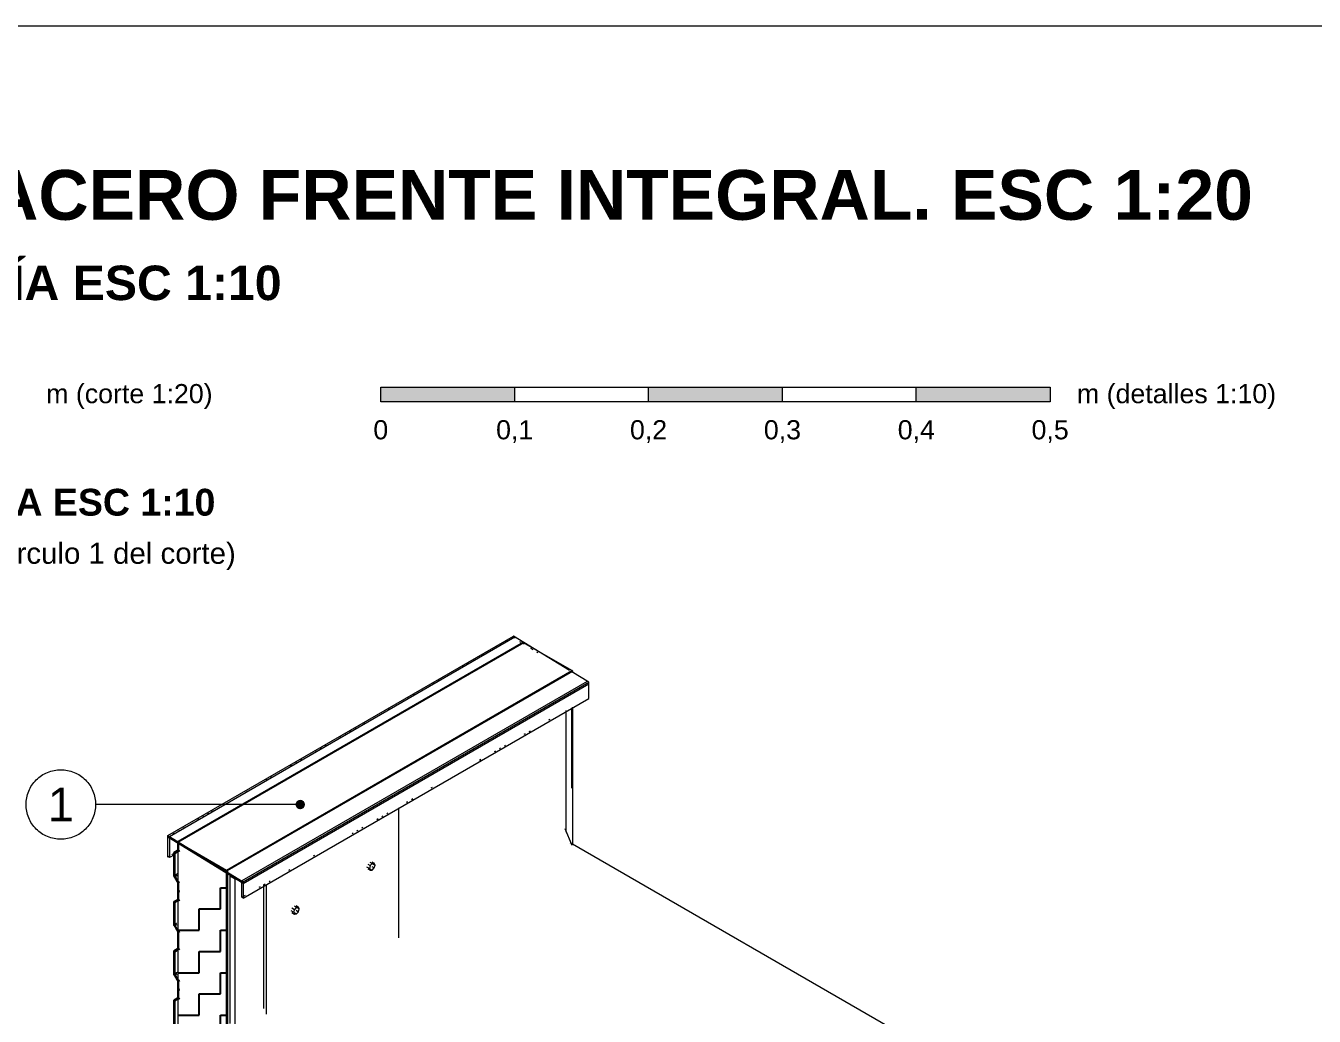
# Model space of a CAD drawing. Header units: millimetres. Extents: x 0 to 297, y 0 to 420.
# Drawn here: x 58.5 to 154.7, y 346 to 420 of the extents above; entities that cross this region are included whole.
import ezdxf

# ---------------------------------------------------------------- set-up
doc = ezdxf.new("R2010")
doc.units = ezdxf.units.MM
for name, color, linetype in [('0-MARCO-A3', 8, 'Continuous'), ('2-DETALLES-ARISTAS', 7, 'Continuous'), ('2-DETALLES-RAYADOS', 8, 'Continuous'), ('3-TEXTOS', 7, 'Continuous')]:
    doc.layers.add(name, color=color, linetype=linetype)
doc.styles.add('ARIAL', font='arial.ttf')
doc.styles.add('ARIAL-NEGRITA', font='arialbd.ttf')

msp = doc.modelspace()

# ---------------------------------------------------------------- hatches: boundary and pattern name
at = {"layer": '2-DETALLES-RAYADOS'}
h = msp.add_hatch(dxfattribs=at)
h.set_pattern_fill('ZIGZAG', scale=0.25)
h.paths.add_polyline_path([(69.899, 347.302), (69.887, 347.296), (69.887, 347.276), (69.871, 347.286), (69.859, 347.279), (69.859, 345.004), (69.871, 344.983), (69.887, 344.974), (69.887, 344.955), (69.899, 344.934), (69.899, 344.934), (69.899, 344.934), (69.887, 344.928), (69.887, 344.321), (69.887, 344.255), (69.887, 343.648), (69.899, 343.628), (69.887, 343.621), (69.887, 343.602), (69.871, 343.612), (69.859, 343.605), (69.859, 341.33), (69.871, 341.309), (69.887, 341.3), (69.887, 341.281), (69.899, 341.26), (69.899, 341.26), (69.899, 341.26), (69.887, 341.253), (69.887, 340.646), (69.887, 340.581), (69.887, 339.974), (69.899, 339.954), (69.887, 339.947), (69.887, 339.928), (69.871, 339.938), (69.859, 339.931), (69.859, 313.686), (73.465, 311.604), (73.465, 311.604), (73.465, 311.604), (73.465, 356.691), (69.887, 354.625), (69.887, 354.625), (69.871, 354.634), (69.859, 354.628), (69.859, 352.352), (69.871, 352.332), (69.887, 352.322), (69.887, 352.303), (69.899, 352.283), (69.899, 352.283), (69.899, 352.283), (69.887, 352.276), (69.887, 351.669), (69.887, 351.604), (69.887, 350.997), (69.899, 350.977), (69.887, 350.97), (69.887, 350.951), (69.871, 350.96), (69.859, 350.953), (69.859, 348.678), (69.871, 348.658), (69.887, 348.648), (69.887, 348.629), (69.899, 348.609), (69.899, 348.609), (69.899, 348.609), (69.887, 348.602), (69.887, 347.995), (69.887, 347.93), (69.887, 347.323)])
h.paths.add_polyline_path([(71.904, 337.575), (71.899, 337.541), (71.891, 337.508), (71.879, 337.476), (71.865, 337.445), (71.847, 337.415), (71.827, 337.388), (71.804, 337.362), (71.778, 337.339), (71.751, 337.319), (71.721, 337.301), (71.69, 337.286), (71.658, 337.275), (71.624, 337.266), (71.591, 337.261), (71.556, 337.26), (71.522, 337.261), (71.488, 337.266), (71.455, 337.275), (71.422, 337.286), (71.391, 337.301), (71.362, 337.319), (71.334, 337.339), (71.309, 337.362), (71.285, 337.388), (71.265, 337.415), (71.247, 337.445), (71.233, 337.476), (71.221, 337.508), (71.213, 337.541), (71.208, 337.575), (71.206, 337.61), (71.208, 337.644), (71.213, 337.678), (71.221, 337.711), (71.233, 337.744), (71.247, 337.775), (71.265, 337.804), (71.285, 337.832), (71.309, 337.857), (71.334, 337.88), (71.362, 337.901), (71.391, 337.918), (71.422, 337.933), (71.455, 337.945), (71.488, 337.953), (71.522, 337.958), (71.556, 337.96), (71.591, 337.958), (71.624, 337.953), (71.658, 337.945), (71.69, 337.933), (71.721, 337.918), (71.751, 337.901), (71.778, 337.88), (71.804, 337.857), (71.827, 337.832), (71.847, 337.804), (71.865, 337.775), (71.879, 337.744), (71.891, 337.711), (71.899, 337.678), (71.904, 337.644), (71.906, 337.61)])
at = {"layer": '3-TEXTOS'}
h = msp.add_hatch(color=7, dxfattribs=at)
h.dxf.hatch_style = 1
h.paths.add_polyline_path([(85, 393), (85, 391.9), (95, 391.9), (95, 393)])
h = msp.add_hatch(color=7, dxfattribs=at)
h.dxf.hatch_style = 1
h.paths.add_polyline_path([(105, 393), (105, 391.9), (115, 391.9), (115, 393)])
h = msp.add_hatch(color=7, dxfattribs=at)
h.dxf.hatch_style = 1
h.paths.add_polyline_path([(125, 393), (135, 393), (135, 391.9), (125, 391.9)])
h = msp.add_hatch(color=7, dxfattribs=at)
h.dxf.hatch_style = 1
h.paths.add_polyline_path([(79.331, 361.819), (79.329, 361.784), (79.324, 361.75), (79.316, 361.717), (79.304, 361.685), (79.289, 361.653), (79.272, 361.624), (79.251, 361.597), (79.228, 361.571), (79.203, 361.548), (79.175, 361.528), (79.146, 361.51), (79.115, 361.495), (79.082, 361.484), (79.049, 361.475), (79.015, 361.47), (78.981, 361.469), (78.946, 361.47), (78.912, 361.475), (78.879, 361.484), (78.847, 361.495), (78.815, 361.51), (78.786, 361.528), (78.759, 361.548), (78.733, 361.571), (78.71, 361.597), (78.69, 361.624), (78.672, 361.653), (78.657, 361.685), (78.646, 361.717), (78.637, 361.75), (78.632, 361.784), (78.631, 361.819), (78.632, 361.853), (78.637, 361.887), (78.646, 361.92), (78.657, 361.953), (78.672, 361.984), (78.69, 362.013), (78.71, 362.041), (78.733, 362.066), (78.759, 362.089), (78.786, 362.11), (78.815, 362.127), (78.847, 362.142), (78.879, 362.154), (78.912, 362.162), (78.946, 362.167), (78.981, 362.169), (79.015, 362.167), (79.049, 362.162), (79.082, 362.154), (79.115, 362.142), (79.146, 362.127), (79.175, 362.11), (79.203, 362.089), (79.228, 362.066), (79.251, 362.041), (79.272, 362.013), (79.289, 361.984), (79.304, 361.953), (79.316, 361.92), (79.324, 361.887), (79.329, 361.853)])

# ---------------------------------------------------------------- linework, layer by layer
at = {"layer": '0-MARCO-A3', "lineweight": 0}
msp.add_lwpolyline([(0, 420), (297, 420), (297, 0), (0, 0)], close=True, dxfattribs=at)
at = {"layer": '2-DETALLES-ARISTAS', "color": 7, "lineweight": 18}
for p, q in [((69.099, 359.501), (94.908, 374.402)), ((69.101, 359.502), (94.91, 374.403)), ((94.91, 374.403), (94.908, 374.343)), ((95.014, 374.341), (94.908, 374.402)), ((94.908, 374.402), (94.908, 374.296)), ((99.081, 371.841), (94.91, 374.403)), ((69.205, 359.44), (95.014, 374.341)), ((95.64, 373.951), (69.831, 359.05)), ((69.859, 359.001), (95.668, 373.902)), ((69.887, 359.018), (95.697, 373.919)), ((94.444, 374.016), (94.352, 373.963)), ((95.014, 374.235), (95.014, 374.341)), ((95.36, 374.004), (95.451, 373.949)), ((95.697, 373.919), (95.64, 373.951)), ((99.275, 371.82), (95.668, 373.902)), ((95.668, 373.902), (95.668, 373.795)), ((95.697, 373.816), (95.697, 373.919)), ((96.176, 373.503), (96.357, 373.392)), ((91.946, 372.574), (91.854, 372.52)), ((92.686, 373.001), (92.594, 372.948)), ((93.056, 373.215), (92.964, 373.161)), ((96.629, 373.225), (96.72, 373.169)), ((73.465, 356.919), (99.275, 371.82)), ((73.465, 356.919), (99.275, 371.82)), ((73.536, 356.878), (99.345, 371.779)), ((90.836, 371.933), (90.744, 371.88)), ((91.206, 372.147), (91.114, 372.093)), ((91.576, 372.36), (91.484, 372.307)), ((100.531, 370.95), (99.262, 371.73)), ((99.345, 371.779), (99.275, 371.82)), ((99.345, 371.672), (99.345, 371.779)), ((100.424, 371.014), (74.614, 356.113)), ((74.719, 355.928), (100.528, 370.829)), ((74.72, 356.052), (100.53, 370.953)), ((74.722, 356.049), (100.531, 370.95)), ((88.986, 370.865), (88.894, 370.811)), ((89.356, 371.078), (89.264, 371.025)), ((89.726, 371.292), (89.634, 371.239)), ((100.53, 370.953), (100.424, 371.014)), ((100.437, 370.885), (100.528, 370.829)), ((100.528, 370.829), (100.531, 370.95)), ((100.53, 369.728), (100.53, 370.953)), ((74.72, 354.827), (100.53, 369.728)), ((87.136, 369.797), (87.044, 369.743)), ((87.506, 370.01), (87.414, 369.957)), ((87.876, 370.224), (87.784, 370.17)), ((100.477, 369.759), (100.53, 369.728)), ((85.656, 368.942), (85.563, 368.889)), ((98.85, 359.746), (98.85, 368.842)), ((99.275, 363.036), (99.275, 369.035)), ((99.275, 369.035), (99.275, 363.036)), ((99.345, 358.817), (99.345, 369.101)), ((83.806, 367.874), (83.713, 367.82)), ((97.556, 368.134), (97.649, 368.187)), ((82.048, 366.859), (81.956, 366.806)), ((82.418, 367.073), (82.326, 367.019)), ((82.788, 367.286), (82.696, 367.233)), ((83.158, 367.5), (83.066, 367.447)), ((95.706, 367.065), (95.798, 367.119)), ((96.076, 367.279), (96.168, 367.332)), ((80.198, 365.791), (80.106, 365.738)), ((80.568, 366.005), (80.476, 365.951)), ((80.938, 366.218), (80.846, 366.165)), ((93.486, 365.784), (93.578, 365.837)), ((93.856, 365.997), (93.948, 366.051)), ((94.226, 366.211), (94.318, 366.264)), ((78.718, 364.936), (78.625, 364.883)), ((79.088, 365.15), (78.995, 365.097)), ((92.376, 365.143), (92.468, 365.196)), ((76.868, 363.868), (76.775, 363.815)), ((78.348, 364.723), (78.255, 364.669)), ((76.498, 363.655), (76.405, 363.601)), ((88.768, 363.06), (88.86, 363.113)), ((75.018, 362.8), (74.925, 362.747)), ((86.918, 361.992), (87.01, 362.045)), ((87.288, 362.205), (87.38, 362.259)), ((71.78, 360.931), (71.687, 360.877)), ((72.15, 361.144), (72.057, 361.091)), ((72.52, 361.358), (72.335, 361.251)), ((85.068, 360.923), (85.16, 360.977)), ((85.438, 361.137), (85.53, 361.19)), ((86.338, 351.861), (86.338, 361.567)), ((70.3, 360.076), (70.207, 360.023)), ((71.41, 360.717), (71.317, 360.664)), ((83.587, 360.069), (83.68, 360.122)), ((84.698, 360.71), (84.79, 360.763)), ((99.296, 358.747), (98.766, 359.995)), ((69.097, 359.382), (69.101, 359.502)), ((69.19, 359.435), (69.097, 359.382)), ((74.719, 355.928), (69.097, 359.382)), ((69.099, 359.501), (69.205, 359.44)), ((69.099, 357.909), (69.099, 359.501)), ((69.101, 359.502), (74.722, 356.049)), ((69.205, 359.44), (69.205, 357.848)), ((69.56, 359.649), (69.467, 359.596)), ((69.831, 358.332), (69.831, 359.05)), ((69.831, 359.05), (69.887, 359.018)), ((69.93, 359.863), (69.837, 359.809)), ((69.859, 359.001), (73.465, 356.919)), ((69.859, 313.686), (69.859, 359.001)), ((69.887, 359.018), (69.887, 358.299)), ((82.847, 359.642), (82.94, 359.695)), ((83.217, 359.855), (83.31, 359.909)), ((69.575, 358.062), (69.205, 357.848)), ((69.376, 358.069), (69.469, 358.123)), ((69.536, 358.208), (69.906, 358.422)), ((69.536, 358.208), (69.859, 358.394)), ((69.576, 358.139), (69.536, 358.208)), ((69.918, 358.447), (69.548, 358.234)), ((69.548, 356.454), (69.548, 358.234)), ((69.548, 358.234), (69.604, 358.201)), ((69.899, 358.325), (69.576, 358.139)), ((69.576, 358.139), (69.854, 358.299)), ((69.604, 358.201), (69.882, 358.361)), ((69.604, 358.201), (69.604, 356.421)), ((69.831, 358.332), (69.923, 358.385)), ((69.887, 358.299), (69.831, 358.332)), ((69.859, 358.394), (69.899, 358.325)), ((69.887, 358.299), (69.98, 358.353)), ((69.899, 358.325), (69.992, 358.378)), ((79.98, 357.986), (80.072, 358.039)), ((135.903, 337.732), (99.142, 358.956)), ((69.099, 357.909), (69.191, 357.963)), ((69.205, 357.848), (69.099, 357.909)), ((84.143, 357.042), (83.959, 357.148)), ((84.021, 357.357), (84.205, 357.251)), ((84.205, 357.251), (84.143, 357.042)), ((84.171, 357.515), (84.355, 357.409)), ((84.355, 357.409), (84.205, 357.251)), ((84.321, 357.53), (84.505, 357.424)), ((84.321, 357.184), (84.505, 357.078)), ((84.505, 357.424), (84.355, 357.409)), ((84.355, 356.919), (84.505, 357.078)), ((84.383, 357.393), (84.567, 357.287)), ((84.567, 357.287), (84.505, 357.424)), ((84.505, 357.078), (84.567, 357.287)), ((69.721, 356.6), (69.536, 356.493)), ((69.536, 356.493), (69.576, 356.516)), ((69.859, 355.934), (69.536, 356.493)), ((69.548, 356.454), (69.733, 356.561)), ((69.604, 356.421), (69.548, 356.454)), ((69.576, 356.516), (69.854, 356.677)), ((69.576, 356.516), (69.899, 355.957)), ((69.604, 356.421), (69.789, 356.528)), ((73.465, 356.919), (73.465, 311.604)), ((73.465, 356.919), (73.536, 356.878)), ((73.465, 311.604), (73.465, 356.919)), ((73.536, 356.878), (73.536, 311.563)), ((73.841, 356.524), (73.748, 356.47)), ((73.748, 345.447), (73.748, 356.47)), ((73.748, 356.47), (74.102, 356.266)), ((74.102, 356.266), (74.194, 356.32)), ((74.102, 356.266), (74.102, 345.243)), ((74.614, 354.888), (74.614, 356.113)), ((74.614, 356.113), (74.72, 356.052)), ((76.649, 356.063), (76.742, 356.117)), ((78.13, 356.918), (78.222, 356.971)), ((84.021, 357.011), (84.205, 356.904)), ((84.143, 357.042), (84.205, 356.904)), ((84.171, 357.025), (84.355, 356.919)), ((84.205, 356.904), (84.355, 356.919)), ((69.923, 356.083), (69.831, 356.029)), ((69.831, 355.311), (69.831, 356.029)), ((69.831, 356.029), (69.887, 355.997)), ((69.923, 355.429), (69.831, 355.376)), ((69.831, 354.658), (69.831, 355.376)), ((69.831, 355.376), (69.887, 355.343)), ((69.831, 355.311), (69.923, 355.364)), ((69.887, 355.278), (69.831, 355.311)), ((69.899, 355.957), (69.859, 355.934)), ((69.887, 355.997), (69.98, 356.05)), ((69.887, 355.997), (69.887, 355.278)), ((69.887, 355.343), (69.98, 355.397)), ((69.887, 355.343), (69.887, 354.625)), ((69.887, 355.278), (69.98, 355.331)), ((74.722, 356.049), (74.719, 355.928)), ((74.72, 356.052), (74.72, 354.827)), ((75.909, 355.636), (76.002, 355.689)), ((76.262, 346.567), (76.262, 355.847)), ((76.279, 355.85), (76.372, 355.903)), ((76.439, 355.851), (76.439, 346.145)), ((69.536, 354.534), (69.906, 354.747)), ((69.536, 354.534), (69.859, 354.72)), ((69.576, 354.464), (69.536, 354.534)), ((69.918, 354.773), (69.548, 354.56)), ((69.548, 352.78), (69.548, 354.56)), ((69.548, 354.56), (69.604, 354.527)), ((69.899, 354.651), (69.576, 354.464)), ((69.576, 354.464), (69.854, 354.625)), ((69.604, 354.527), (69.882, 354.687)), ((69.604, 354.527), (69.604, 352.747)), ((69.831, 354.658), (69.923, 354.711)), ((69.887, 354.625), (69.831, 354.658)), ((69.859, 354.72), (69.899, 354.651)), ((69.887, 354.625), (69.98, 354.678)), ((69.899, 354.651), (69.992, 354.704)), ((74.614, 354.888), (74.892, 355.048)), ((74.72, 354.827), (74.614, 354.888)), ((78.514, 354.249), (78.698, 354.143)), ((78.664, 354.264), (78.848, 354.158)), ((78.486, 353.776), (78.302, 353.882)), ((78.364, 354.091), (78.548, 353.985)), ((78.364, 353.745), (78.548, 353.638)), ((78.548, 353.985), (78.486, 353.776)), ((78.486, 353.776), (78.548, 353.638)), ((78.514, 353.759), (78.698, 353.653)), ((78.698, 354.143), (78.548, 353.985)), ((78.548, 353.638), (78.698, 353.653)), ((78.664, 353.918), (78.848, 353.812)), ((78.848, 354.158), (78.698, 354.143)), ((78.698, 353.653), (78.848, 353.812)), ((78.726, 354.127), (78.91, 354.021)), ((78.91, 354.021), (78.848, 354.158)), ((78.848, 353.812), (78.91, 354.021)), ((69.721, 352.926), (69.536, 352.819)), ((69.536, 352.819), (69.576, 352.842)), ((69.859, 352.26), (69.536, 352.819)), ((69.548, 352.78), (69.733, 352.886)), ((69.604, 352.747), (69.548, 352.78)), ((69.576, 352.842), (69.761, 352.949)), ((69.576, 352.842), (69.899, 352.283)), ((69.604, 352.747), (69.789, 352.854)), ((69.923, 352.408), (69.831, 352.355)), ((69.831, 351.637), (69.831, 352.355)), ((69.831, 352.355), (69.887, 352.322)), ((69.899, 352.283), (69.859, 352.26)), ((69.887, 352.322), (69.887, 351.604)), ((69.899, 352.283), (69.992, 352.336)), ((69.923, 351.755), (69.831, 351.702)), ((69.831, 350.983), (69.831, 351.702)), ((69.831, 351.702), (69.887, 351.669)), ((69.831, 351.637), (69.923, 351.69)), ((69.887, 351.604), (69.831, 351.637)), ((69.887, 351.669), (69.887, 350.951)), ((69.536, 350.859), (69.906, 351.073)), ((69.536, 350.859), (69.859, 351.046)), ((69.576, 350.79), (69.536, 350.859)), ((69.918, 351.099), (69.548, 350.885)), ((69.548, 349.105), (69.548, 350.885)), ((69.548, 350.885), (69.604, 350.853)), ((69.899, 350.977), (69.576, 350.79)), ((69.576, 350.79), (69.854, 350.95)), ((69.604, 350.853), (69.882, 351.013)), ((69.604, 350.853), (69.604, 349.073)), ((69.831, 350.983), (69.923, 351.037)), ((69.887, 350.951), (69.831, 350.983)), ((69.859, 351.046), (69.899, 350.977)), ((69.899, 350.977), (69.992, 351.03)), ((69.721, 349.252), (69.536, 349.145)), ((69.536, 349.145), (69.576, 349.168)), ((69.859, 348.586), (69.536, 349.145)), ((69.548, 349.105), (69.733, 349.212)), ((69.604, 349.073), (69.548, 349.105)), ((69.576, 349.168), (69.854, 349.328)), ((69.576, 349.168), (69.899, 348.609)), ((69.604, 349.073), (69.789, 349.18)), ((69.923, 348.734), (69.831, 348.681)), ((69.831, 347.962), (69.831, 348.681)), ((69.831, 348.681), (69.887, 348.648)), ((69.899, 348.609), (69.859, 348.586)), ((69.887, 348.648), (69.98, 348.702)), ((69.887, 348.648), (69.887, 347.93)), ((69.899, 348.609), (69.992, 348.662)), ((69.923, 348.081), (69.831, 348.028)), ((69.831, 347.309), (69.831, 348.028)), ((69.831, 348.028), (69.887, 347.995)), ((69.831, 347.962), (69.923, 348.016)), ((69.887, 347.93), (69.831, 347.962)), ((69.887, 347.995), (69.98, 348.048)), ((69.887, 347.995), (69.887, 347.276)), ((69.887, 347.93), (69.98, 347.983)), ((69.536, 347.185), (69.906, 347.399)), ((69.536, 347.185), (69.859, 347.372)), ((69.576, 347.116), (69.536, 347.185)), ((69.918, 347.425), (69.548, 347.211)), ((69.548, 345.431), (69.548, 347.211)), ((69.548, 347.211), (69.604, 347.178)), ((69.899, 347.302), (69.576, 347.116)), ((69.576, 347.116), (69.854, 347.276)), ((69.604, 347.178), (69.882, 347.339)), ((69.604, 347.178), (69.604, 345.398)), ((69.831, 347.309), (69.923, 347.362)), ((69.887, 347.276), (69.831, 347.309)), ((69.859, 347.372), (69.899, 347.302)), ((69.887, 347.276), (69.98, 347.33)), ((69.899, 347.302), (69.992, 347.356))]:
    msp.add_line(p, q, dxfattribs=at)
at = {"layer": '3-TEXTOS', "color": 7, "lineweight": 13}
for p, q in [((85, 393), (95, 393)), ((95, 393), (105, 393)), ((105, 393), (115, 393)), ((115, 393), (125, 393))]:
    msp.add_line(p, q, dxfattribs=at)
for points in [[(95, 391.9), (85, 391.9), (85, 393)], [(105, 391.9), (95, 391.9), (95, 393)], [(115, 391.9), (105, 391.9), (105, 393)], [(125, 391.9), (115, 391.9), (115, 393)], [(125, 393), (135, 393), (135, 391.9), (125, 391.9), (125, 393)]]:
    msp.add_lwpolyline(points, dxfattribs=at)
at = {"layer": '3-TEXTOS', "color": 7, "lineweight": 18}
msp.add_lwpolyline([(63.697, 361.819), (63.694, 361.691), (63.685, 361.564), (63.669, 361.437), (63.647, 361.311), (63.619, 361.187), (63.585, 361.064), (63.545, 360.943), (63.499, 360.824), (63.448, 360.707), (63.39, 360.593), (63.327, 360.482), (63.259, 360.374), (63.186, 360.27), (63.107, 360.169), (63.024, 360.073), (62.936, 359.98), (62.843, 359.892), (62.747, 359.809), (62.646, 359.73), (62.542, 359.657), (62.434, 359.588), (62.323, 359.526), (62.209, 359.468), (62.092, 359.417), (61.973, 359.371), (61.852, 359.331), (61.729, 359.297), (61.604, 359.269), (61.479, 359.247), (61.352, 359.231), (61.225, 359.222), (61.097, 359.219), (60.97, 359.222), (60.842, 359.231), (60.716, 359.247), (60.59, 359.269), (60.465, 359.297), (60.343, 359.331), (60.222, 359.371), (60.102, 359.417), (59.985, 359.468), (59.872, 359.526), (59.761, 359.588), (59.653, 359.657), (59.548, 359.73), (59.448, 359.809), (59.351, 359.892), (59.259, 359.98), (59.171, 360.073), (59.087, 360.169), (59.009, 360.27), (58.935, 360.374), (58.867, 360.482), (58.804, 360.593), (58.747, 360.707), (58.695, 360.824), (58.649, 360.943), (58.609, 361.064), (58.575, 361.187), (58.547, 361.311), (58.525, 361.437), (58.51, 361.564), (58.5, 361.691), (58.497, 361.819), (58.5, 361.946), (58.51, 362.073), (58.525, 362.2), (58.547, 362.326), (58.575, 362.451), (58.609, 362.573), (58.649, 362.694), (58.695, 362.814), (58.747, 362.93), (58.804, 363.044), (58.867, 363.155), (58.935, 363.263), (59.009, 363.368), (59.087, 363.468), (59.171, 363.565), (59.259, 363.657), (59.351, 363.745), (59.448, 363.828), (59.548, 363.907), (59.653, 363.98), (59.761, 364.049), (59.872, 364.112), (59.985, 364.169), (60.102, 364.221), (60.222, 364.267), (60.343, 364.307), (60.465, 364.341), (60.59, 364.369), (60.716, 364.39), (60.842, 364.406), (60.97, 364.415), (61.097, 364.419), (61.225, 364.415), (61.352, 364.406), (61.479, 364.39), (61.604, 364.369), (61.729, 364.341), (61.852, 364.307), (61.973, 364.267), (62.092, 364.221), (62.209, 364.169), (62.323, 364.112), (62.434, 364.049), (62.542, 363.98), (62.646, 363.907), (62.747, 363.828), (62.843, 363.745), (62.936, 363.657), (63.024, 363.565), (63.107, 363.468), (63.186, 363.368), (63.259, 363.263), (63.327, 363.155), (63.39, 363.044), (63.448, 362.93), (63.499, 362.814), (63.545, 362.694), (63.585, 362.573), (63.619, 362.451), (63.647, 362.326), (63.669, 362.2), (63.685, 362.073), (63.694, 361.946), (63.697, 361.819)], dxfattribs=at)
at = {"layer": '3-TEXTOS', "color": 7, "lineweight": 15}
msp.add_lwpolyline([(78.631, 361.819), (67.097, 361.819), (63.697, 361.819)], dxfattribs=at)

# ---------------------------------------------------------------- texts
at = {"layer": '3-TEXTOS', "color": 7}
for s, height, style, p in [('CORTE INTEGRAL ACERO FRENTE INTEGRAL. ESC 1:20', 3.72253, 'ARIAL-NEGRITA', (8, 405.502)), ('DETALLES EN AXONOMETRÍA ESC 1:10', 2.57641, 'ARIAL-NEGRITA', (8, 399.503)), ('m (corte 1:20)', 1.43028, 'ARIAL', (59.999, 391.801)), ('m (detalles 1:10)', 1.43028, 'ARIAL', (136.997, 391.801)), ('0', 1.43, 'ARIAL', (84.44, 389.102)), ('0,1', 1.4303, 'ARIAL', (93.609, 389.102)), ('0,2', 1.4303, 'ARIAL', (103.61, 389.102)), ('0,3', 1.4303, 'ARIAL', (113.61, 389.102)), ('0,4', 1.4303, 'ARIAL', (123.611, 389.102)), ('0,5', 1.4303, 'ARIAL', (133.607, 389.102)), ('DETALLE 1 · AXONOMETRÍA ESC 1:10', 2.00429, 'ARIAL-NEGRITA', (20.998, 383.401)), ('Encuentro cubierta / frente integral (círculo 1 del corte)', 1.57426, 'ARIAL', (20.998, 379.804)), ('1', 2.504, 'ARIAL', (60.123, 360.572))]:
    msp.add_text(s, height=height, dxfattribs=dict(at, style=style)).set_placement(p)

doc.saveas('drawing.dxf')
